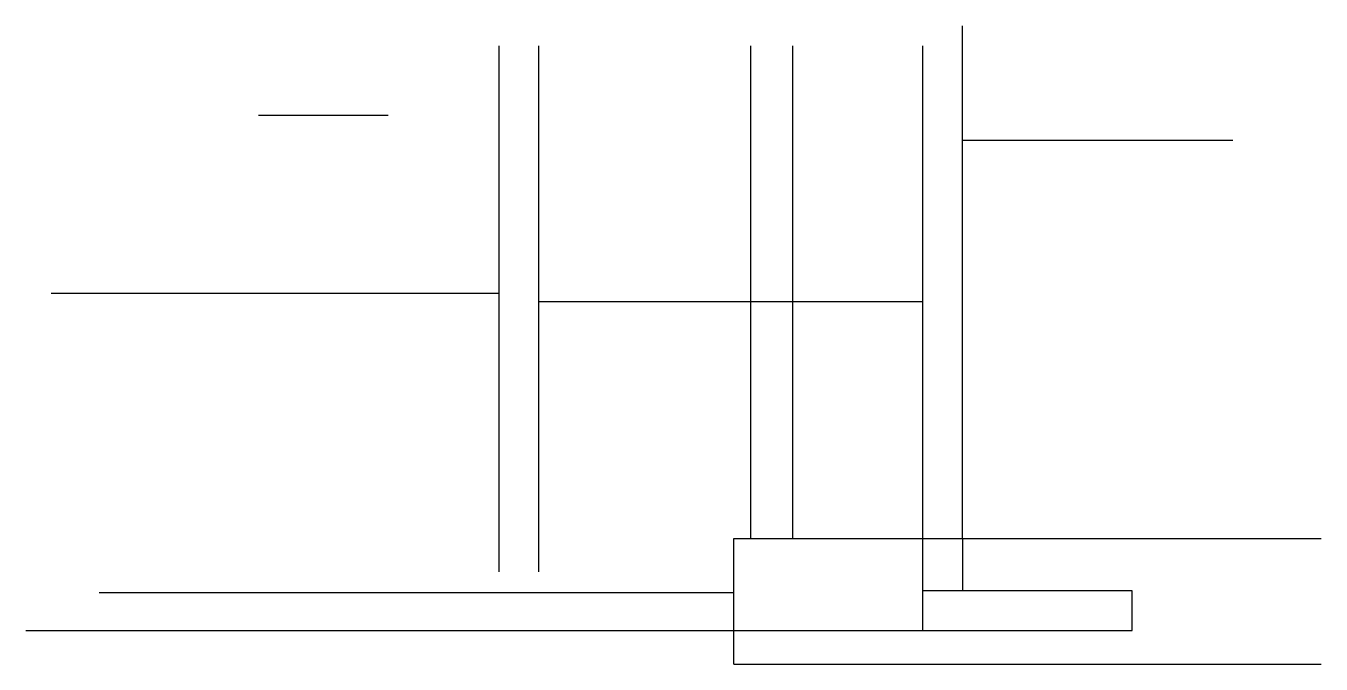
# Model space of a CAD drawing. Header units: metres. Extents: x 5223 to 5840, y 2028 to 2332.
import ezdxf

# ---------------------------------------------------------------- set-up
doc = ezdxf.new("R2010")
doc.units = ezdxf.units.M
for name, color, linetype in [('1', 7, 'Continuous'), ('3', 7, 'Continuous'), ('7', 7, 'Continuous'), ('Painéis', 7, 'Continuous')]:
    doc.layers.add(name, color=color, linetype=linetype)

msp = doc.modelspace()

# ---------------------------------------------------------------- linework, layer by layer
at = {"layer": '1', "color": 7, "lineweight": 25}
for p, q in [((5560.42, 2087.82), (5840.42, 2087.82)), ((5560.42, 2027.82), (5560.42, 2087.82)), ((5560.42, 2027.82), (5840.42, 2027.82))]:
    msp.add_line(p, q, dxfattribs=at)
at = {"layer": '3', "color": 7, "lineweight": 25}
for p, q in [((5333.82, 2289.71), (5395.61, 2289.71)), ((5650.42, 2087.82), (5650.42, 2062.82)), ((5669.42, 2087.82), (5669.42, 2062.82))]:
    msp.add_line(p, q, dxfattribs=at)
for points in [[(5669.42, 2087.82), (5669.42, 2332.32)], [(5448.42, 2322.82), (5448.42, 2071.82)], [(5467.42, 2071.82), (5467.42, 2322.82)], [(5650.42, 2322.82), (5650.42, 2087.82)], [(5222.92, 2043.82), (5457.92, 2043.82)], [(5457.92, 2043.82), (5650.42, 2043.82)]]:
    msp.add_lwpolyline(points, dxfattribs=at)
at = {"layer": '7', "color": 7, "lineweight": 25}
msp.add_lwpolyline([(5650.42, 2043.82), (5750.42, 2043.82), (5750.42, 2062.82), (5650.42, 2062.82), (5650.42, 2043.82)], dxfattribs=at)
at = {"layer": 'Painéis', "color": 7, "lineweight": 25}
for p, q in [((5568.42, 2322.82), (5568.42, 2087.82)), ((5588.42, 2322.82), (5588.42, 2087.82)), ((5669.42, 2277.82), (5798.42, 2277.82)), ((5234.92, 2204.82), (5448.42, 2204.82)), ((5467.42, 2200.82), (5650.42, 2200.82)), ((5560.42, 2061.82), (5257.92, 2061.82))]:
    msp.add_line(p, q, dxfattribs=at)

doc.saveas('drawing.dxf')
